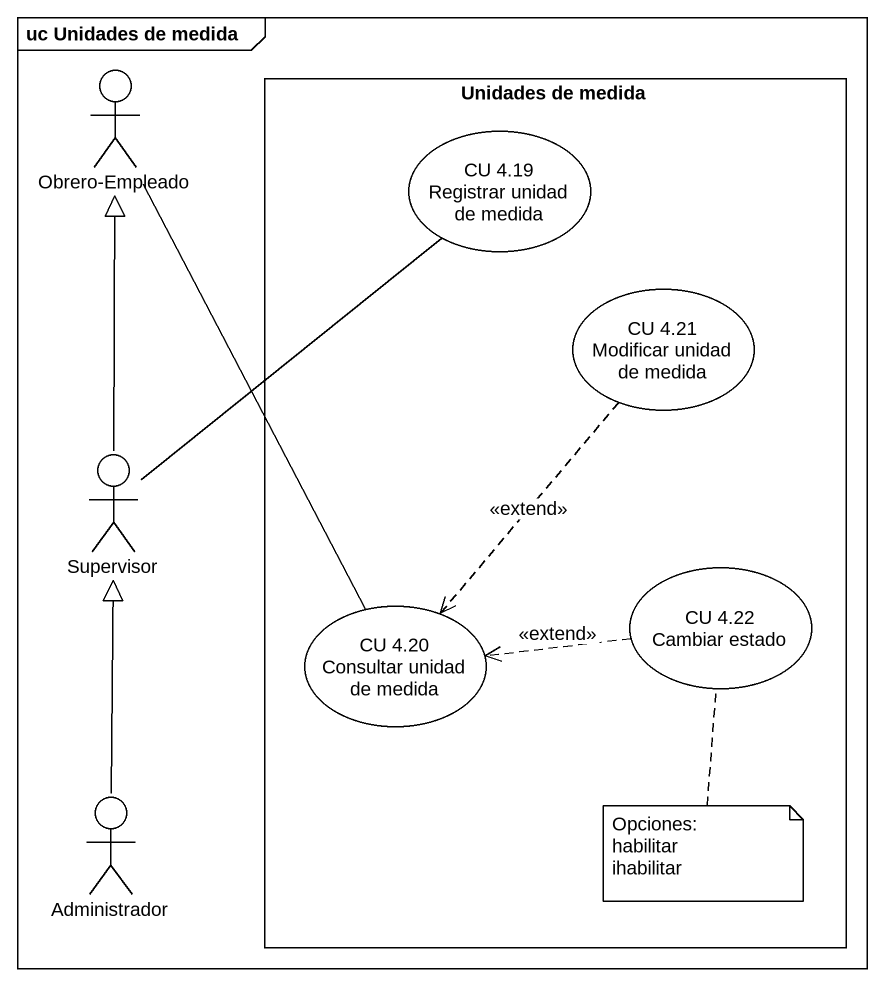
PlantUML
@startuml
mainframe uc Unidades de medida
actor "Obrero-Empleado" as Obrero_Empleado
rectangle "Unidades de medida" as Unidades_de_medida {
  usecase "CU 4.19 Registrar unidad de medida" as CU_4_19_Registrar_unidad_de
  usecase "CU 4.21 Modificar unidad de medida" as CU_4_21_Modificar_unidad_de
  usecase "CU 4.22 Cambiar estado" as CU_4_22_Cambiar_estado
  usecase "CU 4.20 Consultar unidad de medida" as CU_4_20_Consultar_unidad_de
}
actor Supervisor
actor Administrador
Obrero_Empleado -- CU_4_20_Consultar_unidad_de
CU_4_21_Modificar_unidad_de ..> CU_4_20_Consultar_unidad_de : <<extend>>
Supervisor -up-|> Obrero_Empleado
Supervisor -up- CU_4_19_Registrar_unidad_de
CU_4_22_Cambiar_estado .left.> CU_4_20_Consultar_unidad_de : <<extend>>
Administrador -up-|> Supervisor
note bottom of CU_4_22_Cambiar_estado
  Opciones:
  habilitar
  ihabilitar
end note
@enduml
